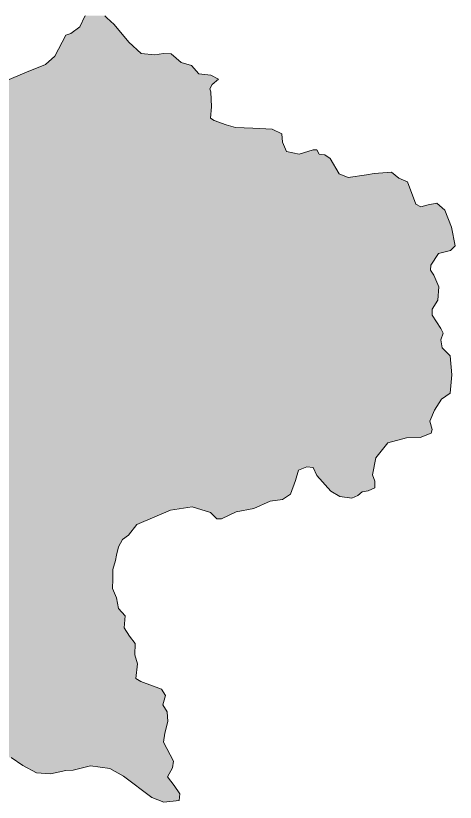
# Model space of a CAD drawing. Header units: inches. Extents: x 0.9 to 25.7, y 5.6 to 27.7.
# Drawn here: x 13.31 to 25.66, y 5.65 to 27.75 of the extents above; entities that cross this region are included whole.
import ezdxf

# ---------------------------------------------------------------- set-up
doc = ezdxf.new("R2010")
doc.units = ezdxf.units.IN
doc.header["$MEASUREMENT"] = 0
doc.layers.add('basin', color=7, linetype='Continuous')

msp = doc.modelspace()

# ---------------------------------------------------------------- hatches: boundary and pattern name
at = {"layer": 'basin', "true_color": 0xffffff}
h = msp.add_hatch(color=7, dxfattribs=at)
h.dxf.hatch_style = 2
h.paths.add_polyline_path([(15.27, 27.747), (15.25, 27.733), (15.11, 27.438), (14.863, 27.245), (14.715, 27.198), (14.405, 26.61), (14.15, 26.378), (13.615, 26.16), (13.012, 25.905), (12.678, 25.595), (12.383, 25.548), (12.26, 25.417), (12.313, 25.278), (12.313, 25.045), (11.933, 24.573), (11.555, 24.34), (11.423, 24.31), (11.212, 24.098), (11.042, 23.665), (10.902, 23.563), (10.53, 23.44), (10.383, 23.27), (10.197, 22.743), (9.925, 22.395), (9.617, 22.053), (9.167, 21.96), (8.67, 21.883), (8.315, 21.628), (8.128, 21.28), (7.995, 20.947), (7.708, 20.817), (7.535, 20.452), (7.035, 20.34), (6.332, 19.687), (5.882, 19.547), (5.517, 19.378), (5.107, 19.182), (4.78, 18.992), (4.572, 18.682), (4.127, 18.455), (3.537, 18.077), (2.895, 17.183), (2.255, 16.835), (1.812, 16.31), (1.51, 16.108), (1.248, 16.003), (0.9, 15.93), (1.007, 15.802), (1.193, 15.577), (1.16, 15.52), (0.96, 15.527), (0.872, 15.493), (0.877, 15.407), (0.95, 15.317), (1.042, 15.275), (1.093, 15.205), (1.15, 15.153), (1.227, 15.152), (1.277, 15.2), (1.37, 15.187), (1.415, 15.102), (1.387, 14.978), (1.387, 14.887), (1.477, 14.87), (1.555, 14.795), (1.558, 14.722), (1.637, 14.632), (1.695, 14.62), (1.815, 14.72), (2.035, 14.788), (2.183, 14.72), (2.14, 14.537), (2.238, 14.398), (2.342, 14.398), (2.503, 14.293), (2.587, 14.138), (2.682, 13.817), (2.907, 13.48), (2.99, 13.398), (3.302, 13.277), (3.455, 13.102), (3.53, 12.912), (3.517, 12.772), (3.428, 12.658), (3.302, 12.643), (3.218, 12.563), (3.182, 12.315), (3.212, 12.162), (3.317, 12.052), (3.33, 11.915), (3.262, 11.928), (3.215, 11.868), (3.237, 11.743), (3.132, 11.622), (3.172, 11.528), (3.23, 11.49), (3.375, 11.415), (3.602, 10.943), (3.765, 10.727), (3.983, 10.648), (4.103, 10.493), (4.285, 10.485), (4.412, 10.4), (4.507, 10.268), (4.495, 9.917), (4.315, 9.372), (4.337, 9.238), (4.587, 9.26), (4.847, 9.203), (4.983, 9.022), (4.843, 8.155), (5.058, 8.297), (5.305, 8.84), (5.497, 8.972), (5.803, 8.95), (6.025, 8.753), (6.225, 8.632), (6.36, 8.428), (6.515, 8.307), (6.647, 8.153), (6.74, 7.822), (6.75, 7.512), (7.135, 6.865), (7.338, 6.727), (7.717, 6.637), (8.117, 6.718), (8.242, 6.805), (8.323, 7.13), (8.493, 7.425), (8.875, 7.843), (9.17, 7.778), (9.407, 7.59), (9.66, 7.54), (9.873, 7.312), (10.223, 6.958), (10.555, 6.902), (10.908, 6.887), (11.088, 6.752), (11.487, 6.652), (11.833, 6.43), (12.023, 6.427), (12.312, 6.473), (12.512, 6.697), (12.828, 6.912), (13.185, 6.908), (13.513, 6.677), (13.893, 6.477), (14.287, 6.443), (14.715, 6.543), (14.922, 6.547), (15.415, 6.668), (15.957, 6.593), (16.338, 6.383), (17.14, 5.778), (17.473, 5.648), (17.902, 5.698), (17.92, 5.883), (17.763, 6.115), (17.573, 6.365), (17.717, 6.618), (17.748, 6.8), (17.467, 7.34), (17.505, 7.593), (17.585, 7.918), (17.57, 8.187), (17.445, 8.385), (17.517, 8.65), (17.407, 8.822), (16.822, 9.038), (16.687, 9.123), (16.737, 9.538), (16.658, 9.793), (16.665, 10.105), (16.512, 10.318), (16.358, 10.552), (16.39, 10.882), (16.203, 11.09), (16.147, 11.39), (16.032, 11.652), (16.035, 11.92), (16.043, 12.192), (16.112, 12.442), (16.14, 12.592), (16.203, 12.828), (16.308, 13.028), (16.477, 13.153), (16.713, 13.45), (17.658, 13.852), (18.272, 13.953), (18.782, 13.79), (18.96, 13.612), (19.092, 13.612), (19.503, 13.805), (20.007, 13.898), (20.463, 14.108), (20.805, 14.153), (21.032, 14.303), (21.17, 14.69), (21.257, 14.977), (21.497, 15.077), (21.667, 15.053), (21.775, 14.83), (22.17, 14.388), (22.418, 14.24), (22.758, 14.195), (22.93, 14.263), (23.045, 14.372), (23.217, 14.395), (23.402, 14.482), (23.402, 14.667), (23.34, 14.845), (23.433, 15.327), (23.767, 15.745), (24.293, 15.883), (24.682, 15.9), (24.983, 16.015), (25.013, 16.123), (24.952, 16.357), (25.077, 16.667), (25.278, 16.977), (25.525, 17.147), (25.565, 17.66), (25.518, 18.187), (25.293, 18.42), (25.255, 18.643), (25.325, 18.83), (25.262, 18.962), (25.015, 19.333), (25.015, 19.505), (25.178, 19.753), (25.2, 20.133), (25.062, 20.458), (24.968, 20.598), (24.977, 20.737), (25.193, 21.07), (25.527, 21.148), (25.665, 21.28), (25.557, 21.807), (25.372, 22.287), (25.147, 22.48), (24.907, 22.433), (24.697, 22.38), (24.558, 22.457), (24.318, 23.077), (24.208, 23.123), (24.077, 23.185), (23.868, 23.347), (23.388, 23.317), (23.172, 23.278), (22.652, 23.2), (22.403, 23.302), (22.148, 23.735), (22.002, 23.843), (21.838, 23.858), (21.777, 23.983), (21.675, 23.983), (21.273, 23.858), (20.917, 23.928), (20.808, 24.192), (20.785, 24.432), (20.522, 24.555), (19.978, 24.587), (19.49, 24.61), (19.227, 24.68), (18.887, 24.803), (18.785, 24.865), (18.817, 25.183), (18.793, 25.608), (18.762, 25.695), (18.832, 25.81), (19.01, 25.965), (18.793, 26.073), (18.46, 26.113), (18.248, 26.347), (17.962, 26.432), (17.683, 26.672), (17.467, 26.687), (17.218, 26.648), (16.838, 26.687), (16.49, 27.005), (16.078, 27.5), (15.87, 27.687), (15.818, 27.747)])

# ---------------------------------------------------------------- linework, layer by layer
at = {"layer": 'basin', "lineweight": 0}
for points in [[(15.27, 27.747), (15.25, 27.733), (15.11, 27.438), (14.863, 27.245), (14.715, 27.198), (14.405, 26.61), (14.15, 26.378), (13.615, 26.16), (13.012, 25.905)], [(13.185, 6.908), (13.513, 6.677), (13.893, 6.477), (14.287, 6.443), (14.715, 6.543), (14.922, 6.547), (15.415, 6.668), (15.957, 6.593), (16.338, 6.383), (17.14, 5.778), (17.473, 5.648), (17.902, 5.698), (17.92, 5.883), (17.763, 6.115), (17.573, 6.365), (17.717, 6.618), (17.748, 6.8), (17.467, 7.34), (17.505, 7.593), (17.585, 7.918), (17.57, 8.187), (17.445, 8.385), (17.517, 8.65), (17.407, 8.822), (16.822, 9.038), (16.687, 9.123), (16.737, 9.538), (16.658, 9.793), (16.665, 10.105), (16.512, 10.318), (16.358, 10.552), (16.39, 10.882), (16.203, 11.09), (16.147, 11.39), (16.032, 11.652), (16.035, 11.92), (16.043, 12.192), (16.112, 12.442), (16.14, 12.592), (16.203, 12.828), (16.308, 13.028), (16.477, 13.153), (16.713, 13.45), (17.658, 13.852), (18.272, 13.953), (18.782, 13.79), (18.96, 13.612), (19.092, 13.612), (19.503, 13.805), (20.007, 13.898), (20.463, 14.108), (20.805, 14.153), (21.032, 14.303), (21.17, 14.69), (21.257, 14.977), (21.497, 15.077), (21.667, 15.053), (21.775, 14.83), (22.17, 14.388), (22.418, 14.24), (22.758, 14.195), (22.93, 14.263), (23.045, 14.372), (23.217, 14.395), (23.402, 14.482), (23.402, 14.667), (23.34, 14.845), (23.433, 15.327), (23.767, 15.745), (24.293, 15.883), (24.682, 15.9), (24.983, 16.015), (25.013, 16.123), (24.952, 16.357), (25.077, 16.667), (25.278, 16.977), (25.525, 17.147), (25.565, 17.66), (25.518, 18.187), (25.293, 18.42), (25.255, 18.643), (25.325, 18.83), (25.262, 18.962), (25.015, 19.333), (25.015, 19.505), (25.178, 19.753), (25.2, 20.133), (25.062, 20.458), (24.968, 20.598), (24.977, 20.737), (25.193, 21.07), (25.527, 21.148), (25.665, 21.28), (25.557, 21.807), (25.372, 22.287), (25.147, 22.48), (24.907, 22.433), (24.697, 22.38), (24.558, 22.457), (24.318, 23.077), (24.208, 23.123), (24.077, 23.185), (23.868, 23.347), (23.388, 23.317), (23.172, 23.278), (22.652, 23.2), (22.403, 23.302), (22.148, 23.735), (22.002, 23.843), (21.838, 23.858), (21.777, 23.983), (21.675, 23.983), (21.273, 23.858), (20.917, 23.928), (20.808, 24.192), (20.785, 24.432), (20.522, 24.555), (19.978, 24.587), (19.49, 24.61), (19.227, 24.68), (18.887, 24.803), (18.785, 24.865), (18.817, 25.183), (18.793, 25.608), (18.762, 25.695), (18.832, 25.81), (19.01, 25.965), (18.793, 26.073), (18.46, 26.113), (18.248, 26.347), (17.962, 26.432), (17.683, 26.672), (17.467, 26.687), (17.218, 26.648), (16.838, 26.687), (16.49, 27.005), (16.078, 27.5), (15.87, 27.687), (15.818, 27.747)]]:
    msp.add_lwpolyline(points, dxfattribs=at)

doc.saveas('drawing.dxf')
